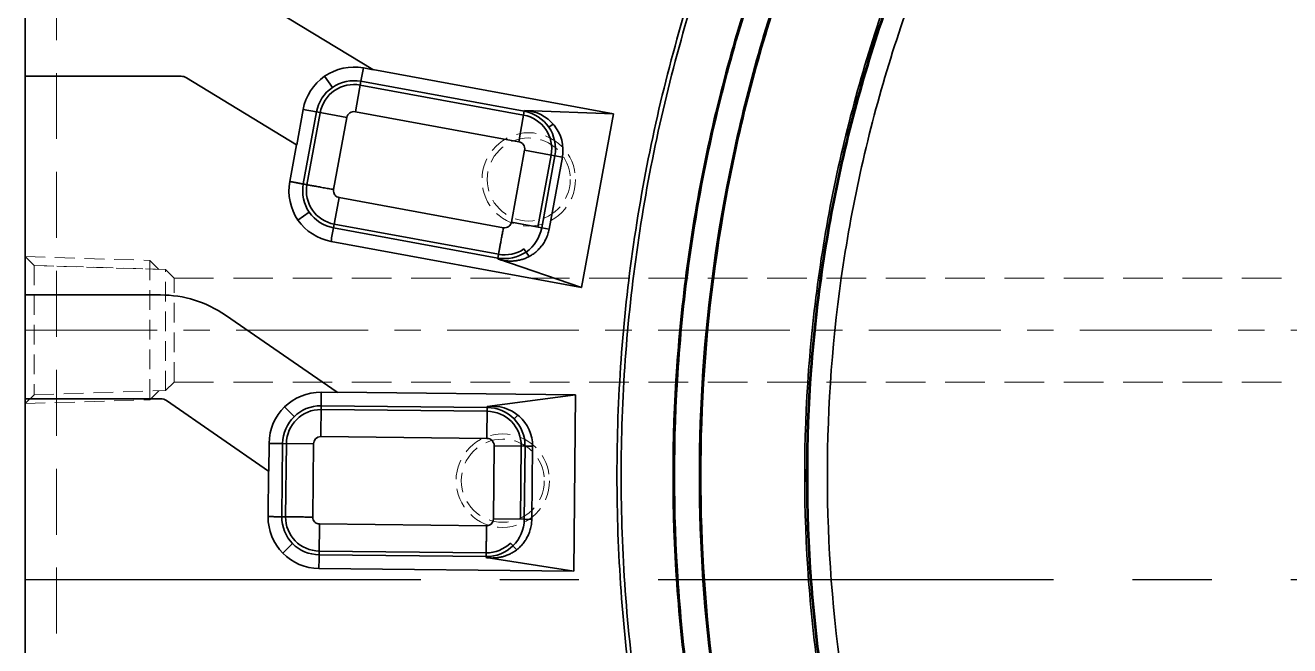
# Model space of a CAD drawing. Header units: millimetres. Extents: x -55 to 464, y 64 to 432.
# Drawn here: x -54.7 to 67.1, y 275.6 to 335.3 of the extents above; entities that cross this region are included whole.
import ezdxf

# ---------------------------------------------------------------- set-up
doc = ezdxf.new("R2010")
doc.units = ezdxf.units.MM
doc.linetypes.add('CENTER', pattern=[50.8, 31.75, -6.35, 6.35, -6.35])
doc.linetypes.add('HIDDEN', pattern=[9.525, 6.35, -3.175])
doc.layers.add('cool', color=153, linetype='HIDDEN', lineweight=9)
doc.layers.add('core', color=7, linetype='Continuous', lineweight=20)

# ---------------------------------------------------------------- blocks, each defined once
blk = doc.blocks.new('cool_jt_f12')
at = {"layer": 'cool', "ltscale": 0.3}
for p, q in [((0, 7.0785), (0.856, 6.2225)), ((0, 7.0785), (12, 6.7035)), ((0.856, 6.2225), (0.856, -6.2225)), ((13.5, 5.827375), (0.856, 6.2225)), ((0.856, 6.2225), (13.5, 5.827375)), ((12, 6.7035), (12.856, 5.8475)), ((12, 6.7035), (12, -6.7035)), ((14.327375, 5), (13.5, 5.827375)), ((13.5, -5.827375), (13.5, 5.827375)), ((14.327375, -5), (14.327375, 5)), ((0.856, -6.2225), (13.5, -5.827375)), ((12, -6.7035), (12.856, -5.8475)), ((13.5, -5.827375), (14.327375, -5)), ((0.856, -6.2225), (0, -7.0785)), ((0, -7.0785), (12, -6.7035))]:
    blk.add_line(p, q, dxfattribs=at)
blk = doc.blocks.new('H-SL-2-1')
at = {"layer": 'cool', "ltscale": 0.6}
for p, q in [((14.33, 5), (339.5, 5)), ((14.33, -5), (339.5, -5))]:
    blk.add_line(p, q, dxfattribs=at)
at = {"layer": 'cool', "color": 1, "linetype": 'CENTER', "ltscale": 0.4}
blk.add_line((0, 0), (344.5, 0), dxfattribs=at)
at = {"layer": 'cool', "ltscale": 0.6}
blk.add_blockref('cool_jt_f12', (0, 0), dxfattribs=at)

msp = doc.modelspace()

# ---------------------------------------------------------------- linework, layer by layer
at = {"color": 1, "linetype": 'CENTER', "ltscale": 1.2}
msp.add_line((-54.672, 282.005), (445.328, 282.005), dxfattribs=at)
at = {"layer": 'core', "color": 8, "linetype": 'HIDDEN', "lineweight": 18}
msp.add_line((-51.672, 172.005), (-51.672, 392.005), dxfattribs=at)
at = {"layer": 'core', "color": 7, "linetype": 'Continuous', "lineweight": 35}
for p, q in [((-54.672, 340.442), (-54.672, 330.442)), ((-33.959, 338.844), (-21.193, 331.091)), ((-39.669, 330.442), (-54.672, 330.442)), ((-54.672, 309.386), (-54.672, 330.442)), ((-28.542, 323.854), (-39.15, 330.297)), ((-25.089, 329.365), (-25.831, 330.441)), ((-22.102, 331.24), (-22.338, 329.955)), ((-22.102, 331.24), (-21.153, 331.066)), ((-21.153, 331.066), (-21.193, 331.091)), ((-21.193, 331.091), (1.998, 326.834)), ((-22.874, 327.033), (-22.338, 329.955)), ((-6.667, 326.71), (-22.404, 329.598)), ((-22.338, 329.955), (-6.601, 327.067)), ((-28.526, 323.844), (-27.903, 327.239)), ((-27.903, 327.239), (-26.618, 327.003)), ((-27.89, 320.07), (-26.618, 327.003)), ((-26.261, 326.937), (-27.534, 320.003)), ((-23.696, 326.466), (-26.618, 327.003)), ((-23.696, 326.466), (-24.968, 319.534)), ((-7.137, 324.145), (-22.874, 327.033)), ((-7.137, 324.145), (-6.601, 327.067)), ((-6.585, 327.152), (-6.601, 327.067)), ((1.998, 326.834), (-6.585, 327.152)), ((1.998, 326.834), (-1.071, 310.113)), ((-4.238, 325.538), (-3.812, 325.833)), ((-29.192, 320.309), (-28.542, 323.854)), ((-28.542, 323.854), (-28.526, 323.844)), ((-7.843, 316.392), (-6.571, 323.323)), ((-3.649, 322.787), (-6.571, 323.323)), ((-5.278, 315.92), (-4.006, 322.853)), ((-3.649, 322.787), (-4.921, 315.855)), ((-2.933, 322.656), (-4.206, 315.723)), ((-2.933, 322.656), (-3.649, 322.787)), ((-24.439, 318.769), (-24.976, 315.847)), ((-24.439, 318.769), (-8.609, 315.863)), ((-27.315, 317.35), (-28.404, 316.599)), ((-9.144, 312.941), (-24.976, 315.847)), ((-24.911, 316.204), (-9.079, 313.298)), ((-4.921, 315.855), (-7.843, 316.392)), ((-4.206, 315.723), (-4.921, 315.855)), ((-1.071, 310.113), (-25.216, 314.545)), ((-6.129, 313.087), (-6.631, 313.815)), ((-1.071, 310.113), (-9.161, 312.849)), ((-54.672, 309.386), (-54.672, 299.386)), ((-54.672, 309.386), (-41.638, 309.386)), ((-35.398, 307.445), (-24.626, 300.025)), ((-26.153, 300.024), (-26.167, 298.717)), ((-26.153, 300.024), (-24.602, 300.008)), ((-24.602, 300.008), (-24.626, 300.025)), ((-24.626, 300.025), (-1.655, 299.784)), ((-1.655, 299.784), (-10.167, 298.636)), ((-1.655, 299.784), (-1.833, 282.785)), ((-41.638, 299.386), (-54.672, 299.386)), ((-54.672, 253.568), (-54.672, 299.386)), ((-31.233, 292.433), (-41.071, 299.21)), ((-28.778, 297.668), (-29.692, 298.602)), ((-26.198, 295.747), (-26.167, 298.717)), ((-26.167, 298.717), (-10.168, 298.55)), ((-10.199, 295.579), (-10.168, 298.55)), ((-10.167, 298.636), (-10.168, 298.55)), ((-10.172, 298.187), (-26.171, 298.355)), ((-7.58, 297.446), (-7.21, 297.809)), ((-31.216, 292.422), (-31.188, 295.093)), ((-31.188, 295.093), (-29.882, 295.08)), ((-29.956, 288.031), (-29.882, 295.08)), ((-26.911, 295.049), (-29.882, 295.08)), ((-29.519, 295.076), (-29.593, 288.026)), ((-26.911, 295.049), (-26.985, 288)), ((-10.199, 295.579), (-26.198, 295.747)), ((-9.575, 287.819), (-9.501, 294.866)), ((-6.53, 294.835), (-9.501, 294.866)), ((-6.967, 287.791), (-6.893, 294.839)), ((-6.53, 294.835), (-6.604, 287.787)), ((-5.803, 294.828), (-6.53, 294.835)), ((-5.803, 294.828), (-5.877, 287.78)), ((-31.279, 288.045), (-31.233, 292.433)), ((-31.233, 292.433), (-31.216, 292.422)), ((-6.604, 287.787), (-9.575, 287.819)), ((-5.877, 287.78), (-6.604, 287.787)), ((-26.334, 287.336), (-26.365, 284.366)), ((-26.334, 287.336), (-10.24, 287.168)), ((-28.926, 285.449), (-29.871, 284.523)), ((-7.323, 284.855), (-7.942, 285.486)), ((-10.27, 284.197), (-26.365, 284.366)), ((-26.362, 284.729), (-10.266, 284.56)), ((-1.833, 282.785), (-10.271, 284.104)), ((-1.833, 282.785), (-26.38, 283.042))]:
    msp.add_line(p, q, dxfattribs=at)
at = {"layer": 'core', "color": 8, "linetype": 'HIDDEN', "lineweight": 18, "ltscale": 0.3}
for centre, radius in [((-6.171, 320.505), 4.5), ((-6.171, 320.505), 4), ((-8.671, 291.505), 4.5), ((-8.671, 291.505), 4)]:
    msp.add_circle(centre, radius, dxfattribs=at)
at = {"layer": 'core', "color": 7, "linetype": 'Continuous', "lineweight": 35}
for centre, radius, start, end in [((-39.669, 329.442), 1, 58.72842, 90), ((-23.002, 326.339), 4.983, 79.6, 169.6), ((-23.002, 326.339), 3.676, 79.6, 169.6), ((-23.002, 326.339), 3.314, 79.6, 169.6), ((-23.002, 326.339), 0.706, 79.6, 169.6), ((-7.265, 323.451), 3.314, 349.6, 79.6), ((-7.265, 323.451), 3.676, 349.6, 79.6), ((-7.265, 323.451), 0.706, 349.6, 79.6), ((-41.638, 298.386), 11, 55.43771, 90), ((-26.206, 295.041), 4.983, 89.4, 179.4), ((-41.638, 298.386), 1, 55.43771, 90), ((-26.206, 295.041), 3.676, 89.4, 179.4), ((-10.206, 294.874), 3.676, 359.4, 89.4), ((-26.206, 295.041), 3.314, 89.4, 179.4), ((-10.206, 294.874), 3.314, 359.4, 89.4), ((-26.206, 295.041), 0.706, 89.4, 179.4), ((-10.206, 294.874), 0.706, 359.4, 89.4)]:
    msp.add_arc(centre, radius, start, end, dxfattribs=at)
for centre, major_axis in [((-6.714, 323.35), (-3.781, 0.694)), ((-9.647, 294.868), (-3.844, 0.04))]:
    msp.add_ellipse(centre, major_axis=major_axis, ratio=0.9893532, start_param=3.1415927, end_param=4.858442, dxfattribs=at)
for points, knots in [([(28.907, 378.981), (26.267, 375.065), (19.928, 364.67), (11.728, 346.808), (5.395, 325.344), (2.196, 303.195), (2.196, 280.816), (5.395, 258.666), (11.728, 237.202), (19.928, 219.34), (26.267, 208.945), (28.907, 205.029)], [0, 0, 0, 0, 0.0767574, 0.1976839, 0.3186103, 0.4395368, 0.5604632, 0.6813897, 0.8023161, 0.9232426, 1, 1, 1, 1]), ([(29.115, 378.568), (26.53, 374.721), (20.254, 364.413), (12.107, 346.666), (5.791, 325.257), (2.6, 303.166), (2.6, 280.845), (5.791, 258.753), (12.107, 237.344), (20.254, 219.597), (26.53, 209.289), (29.115, 205.442)], [0, 0, 0, 0, 0.075715, 0.1969393, 0.3181636, 0.4393879, 0.5606121, 0.6818364, 0.8030607, 0.924285, 1, 1, 1, 1]), ([(31.727, 373.444), (29.397, 369.832), (23.694, 360.103), (16.28, 343.393), (10.52, 323.241), (7.612, 302.485), (7.612, 281.526), (10.52, 260.769), (16.28, 240.618), (23.694, 223.907), (29.397, 214.178), (31.727, 210.566)], [0, 0, 0, 0, 0.0749049, 0.1963606, 0.3178164, 0.4392721, 0.5607279, 0.6821836, 0.8036394, 0.9250951, 1, 1, 1, 1]), ([(31.799, 373.304), (29.487, 369.717), (23.805, 360.017), (16.408, 343.346), (10.653, 323.212), (7.748, 302.475), (7.748, 281.535), (10.653, 260.798), (16.408, 240.664), (23.805, 223.993), (29.487, 214.293), (31.799, 210.706)], [0, 0, 0, 0, 0.074517, 0.1960836, 0.3176501, 0.4392167, 0.5607833, 0.6823499, 0.8039164, 0.925483, 1, 1, 1, 1]), ([(33.075, 370.841), (30.887, 367.376), (25.477, 357.962), (18.424, 341.795), (12.928, 322.258), (10.153, 302.153), (10.153, 281.857), (12.928, 261.752), (18.424, 242.215), (25.477, 226.048), (30.887, 216.635), (33.075, 213.169)], [0, 0, 0, 0, 0.0739292, 0.1956637, 0.3173982, 0.4391327, 0.5608673, 0.6826018, 0.8043363, 0.9260708, 1, 1, 1, 1]), ([(33.148, 370.702), (30.978, 367.26), (25.588, 357.877), (18.553, 341.749), (13.061, 322.23), (10.29, 302.143), (10.29, 281.867), (13.061, 261.78), (18.553, 242.261), (25.588, 226.133), (30.978, 216.75), (33.148, 213.309)], [0, 0, 0, 0, 0.0735217, 0.1953726, 0.3172236, 0.4390745, 0.5609255, 0.6827764, 0.8046274, 0.9264783, 1, 1, 1, 1]), ([(44.801, 213.831), (42.543, 217.099), (36.811, 226.213), (29.256, 242.096), (23.303, 261.616), (20.294, 281.801), (20.294, 302.209), (23.303, 322.394), (29.256, 341.915), (36.811, 357.798), (42.543, 366.912), (44.801, 370.179)], [0, 0, 0, 0, 0.0716573, 0.194041, 0.3164246, 0.4388082, 0.5611918, 0.6835754, 0.805959, 0.9283427, 1, 1, 1, 1]), ([(44.846, 214.089), (42.63, 217.305), (36.946, 226.357), (29.428, 242.162), (23.483, 261.657), (20.477, 281.815), (20.477, 302.195), (23.483, 322.353), (29.428, 341.848), (36.946, 357.653), (42.63, 366.706), (44.846, 369.921)], [0, 0, 0, 0, 0.0706882, 0.1933487, 0.3160092, 0.4386697, 0.5613303, 0.6839908, 0.8066513, 0.9293118, 1, 1, 1, 1]), ([(44.927, 369.864), (42.714, 366.652), (37.034, 357.606), (29.521, 341.812), (23.58, 322.332), (20.577, 302.188), (20.577, 281.822), (23.58, 261.679), (29.521, 242.198), (37.034, 226.404), (42.714, 217.359), (44.927, 214.146)], [0, 0, 0, 0, 0.0706879, 0.1933485, 0.3160091, 0.4386697, 0.5613303, 0.6839909, 0.8066515, 0.9293121, 1, 1, 1, 1]), ([(46.49, 368.788), (42.599, 363.139), (39.134, 357.182), (33.194, 344.934), (30.709, 338.64), (26.691, 325.717), (25.154, 319.053), (23.104, 305.53), (22.6, 298.768), (22.6, 285.243), (23.104, 278.481), (25.154, 264.956), (26.691, 258.294), (30.708, 245.371), (33.194, 239.077), (39.134, 226.828), (42.599, 220.871), (46.49, 215.223)], [0, 0, 0, 0, 0.125, 0.125, 0.25, 0.25, 0.375, 0.375, 0.5, 0.5, 0.625, 0.625, 0.75, 0.75, 0.875, 0.875, 1, 1, 1, 1]), ([(-29.192, 320.309), (-29.427, 319.025), (-29.139, 317.663), (-27.67, 315.535), (-26.499, 314.781), (-25.216, 314.545)], [0, 0, 0, 0, 0.5, 0.5, 1, 1, 1, 1]), ([(-24.976, 315.847), (-25.924, 316.021), (-26.779, 316.573), (-27.851, 318.127), (-28.064, 319.123), (-27.89, 320.07)], [0, 0, 0, 0, 0.5000518, 0.5000518, 1, 1, 1, 1]), ([(-24.968, 319.534), (-25.13, 319.563), (-25.296, 319.593), (-25.632, 319.654), (-25.802, 319.685), (-26.053, 319.731), (-26.136, 319.746), (-26.299, 319.776), (-26.38, 319.791), (-26.537, 319.819), (-26.614, 319.834), (-26.763, 319.861), (-26.835, 319.874), (-26.974, 319.9), (-27.04, 319.912), (-27.167, 319.935), (-27.227, 319.946), (-27.34, 319.967), (-27.393, 319.977), (-27.491, 319.995), (-27.537, 320.003), (-27.661, 320.027), (-27.728, 320.039), (-27.832, 320.059), (-27.868, 320.065), (-27.89, 320.07)], [0, 0, 0, 0, 0.125, 0.125, 0.25, 0.25, 0.3125, 0.3125, 0.375, 0.375, 0.4375, 0.4375, 0.5, 0.5, 0.5625, 0.5625, 0.625, 0.625, 0.6875, 0.6875, 0.75, 0.75, 0.875, 0.875, 1, 1, 1, 1]), ([(-27.534, 320.003), (-27.69, 319.149), (-27.498, 318.254), (-26.534, 316.858), (-25.766, 316.361), (-24.911, 316.204)], [0, 0, 0, 0, 0.4997873, 0.4997873, 1, 1, 1, 1]), ([(-24.968, 319.534), (-24.977, 319.484), (-24.98, 319.433), (-24.974, 319.303), (-24.958, 319.222), (-24.904, 319.089), (-24.871, 319.033), (-24.777, 318.928), (-24.714, 318.88), (-24.582, 318.808), (-24.511, 318.782), (-24.439, 318.769)], [0, 0, 0, 0, 0.145495, 0.145495, 0.3789722, 0.3789722, 0.5626206, 0.5626206, 0.7875456, 0.7875456, 1, 1, 1, 1]), ([(-9.161, 312.849), (-9.048, 312.811), (-8.935, 312.778), (-8.707, 312.724), (-8.478, 312.681), (-8.245, 312.658), (-8.012, 312.646), (-7.894, 312.645), (-7.658, 312.654), (-7.539, 312.663), (-7.389, 312.683), (-7.359, 312.687), (-7.299, 312.696), (-7.269, 312.701), (-7.179, 312.717), (-7.119, 312.729), (-6.94, 312.77), (-6.821, 312.802), (-6.584, 312.881), (-6.466, 312.926), (-6.232, 313.031), (-6.116, 313.091), (-5.971, 313.176), (-5.942, 313.193), (-5.885, 313.229), (-5.799, 313.284), (-5.715, 313.344), (-5.549, 313.468), (-5.441, 313.558), (-5.284, 313.707), (-5.232, 313.758), (-5.156, 313.839), (-5.13, 313.866), (-5.08, 313.922), (-5.056, 313.951), (-4.933, 314.096), (-4.841, 314.22), (-4.713, 314.417), (-4.672, 314.485), (-4.592, 314.625), (-4.554, 314.697), (-4.446, 314.92), (-4.384, 315.074), (-4.279, 315.391), (-4.237, 315.554), (-4.206, 315.723)], [0, 0, 0, 0, 0.0625, 0.0625, 0.125, 0.1875, 0.1875, 0.25, 0.25, 0.3125, 0.3125, 0.328125, 0.328125, 0.34375, 0.34375, 0.375, 0.375, 0.4375, 0.4375, 0.5, 0.5, 0.5625, 0.5625, 0.578125, 0.578125, 0.59375, 0.625, 0.625, 0.6875, 0.6875, 0.71875, 0.71875, 0.734375, 0.734375, 0.75, 0.75, 0.8125, 0.8125, 0.84375, 0.84375, 0.875, 0.875, 0.9375, 0.9375, 1, 1, 1, 1]), ([(-4.921, 315.855), (-5.095, 314.908), (-5.647, 314.052), (-7.202, 312.98), (-8.197, 312.767), (-9.144, 312.941)], [0, 0, 0, 0, 0.5000518, 0.5000518, 1, 1, 1, 1]), ([(-8.609, 315.863), (-8.559, 315.854), (-8.508, 315.851), (-8.377, 315.857), (-8.296, 315.874), (-8.163, 315.927), (-8.107, 315.96), (-8.003, 316.054), (-7.954, 316.117), (-7.882, 316.249), (-7.856, 316.32), (-7.843, 316.392)], [0, 0, 0, 0, 0.1464859, 0.1464859, 0.3796923, 0.3796923, 0.5631276, 0.5631276, 0.7877916, 0.7877916, 1, 1, 1, 1]), ([(-31.279, 288.045), (-31.292, 286.74), (-30.776, 285.447), (-28.967, 283.6), (-27.685, 283.057), (-26.38, 283.042)], [0, 0, 0, 0, 0.5, 0.5, 1, 1, 1, 1]), ([(-26.365, 284.366), (-27.328, 284.376), (-28.265, 284.775), (-29.586, 286.124), (-29.965, 287.069), (-29.956, 288.031)], [0, 0, 0, 0, 0.5000518, 0.5000518, 1, 1, 1, 1]), ([(-26.985, 288), (-27.149, 288.002), (-27.318, 288.003), (-27.66, 288.006), (-27.832, 288.008), (-28.087, 288.01), (-28.172, 288.011), (-28.338, 288.013), (-28.419, 288.013), (-28.579, 288.015), (-28.658, 288.016), (-28.809, 288.017), (-28.883, 288.018), (-29.024, 288.02), (-29.091, 288.02), (-29.22, 288.022), (-29.281, 288.022), (-29.396, 288.024), (-29.45, 288.024), (-29.55, 288.026), (-29.596, 288.026), (-29.722, 288.028), (-29.791, 288.029), (-29.896, 288.03), (-29.933, 288.031), (-29.956, 288.031)], [0, 0, 0, 0, 0.125, 0.125, 0.25, 0.25, 0.3125, 0.3125, 0.375, 0.375, 0.4375, 0.4375, 0.5, 0.5, 0.5625, 0.5625, 0.625, 0.625, 0.6875, 0.6875, 0.75, 0.75, 0.875, 0.875, 1, 1, 1, 1]), ([(-29.593, 288.026), (-29.601, 287.158), (-29.26, 286.309), (-28.073, 285.097), (-27.231, 284.738), (-26.362, 284.729)], [0, 0, 0, 0, 0.4997873, 0.4997873, 1, 1, 1, 1]), ([(-26.985, 288), (-26.985, 287.95), (-26.98, 287.899), (-26.952, 287.772), (-26.921, 287.695), (-26.846, 287.573), (-26.804, 287.523), (-26.694, 287.436), (-26.623, 287.4), (-26.481, 287.351), (-26.407, 287.337), (-26.334, 287.336)], [0, 0, 0, 0, 0.145495, 0.145495, 0.3789722, 0.3789722, 0.5626206, 0.5626206, 0.7875456, 0.7875456, 1, 1, 1, 1]), ([(-10.271, 284.104), (-10.153, 284.085), (-10.036, 284.073), (-9.802, 284.058), (-9.569, 284.055), (-9.336, 284.072), (-9.103, 284.099), (-8.987, 284.118), (-8.756, 284.167), (-8.64, 284.197), (-8.496, 284.242), (-8.467, 284.251), (-8.41, 284.27), (-8.381, 284.28), (-8.295, 284.311), (-8.238, 284.333), (-8.068, 284.404), (-7.957, 284.456), (-7.737, 284.574), (-7.628, 284.639), (-7.415, 284.782), (-7.311, 284.861), (-7.183, 284.969), (-7.157, 284.991), (-7.107, 285.036), (-7.032, 285.105), (-6.959, 285.178), (-6.817, 285.329), (-6.726, 285.436), (-6.596, 285.609), (-6.554, 285.668), (-6.492, 285.761), (-6.472, 285.792), (-6.432, 285.856), (-6.413, 285.889), (-6.317, 286.053), (-6.247, 286.19), (-6.154, 286.406), (-6.125, 286.48), (-6.071, 286.632), (-6.046, 286.709), (-5.977, 286.947), (-5.942, 287.109), (-5.892, 287.439), (-5.879, 287.608), (-5.877, 287.78)], [0, 0, 0, 0, 0.0625, 0.0625, 0.125, 0.1875, 0.1875, 0.25, 0.25, 0.3125, 0.3125, 0.328125, 0.328125, 0.34375, 0.34375, 0.375, 0.375, 0.4375, 0.4375, 0.5, 0.5, 0.5625, 0.5625, 0.578125, 0.578125, 0.59375, 0.625, 0.625, 0.6875, 0.6875, 0.71875, 0.71875, 0.734375, 0.734375, 0.75, 0.75, 0.8125, 0.8125, 0.84375, 0.84375, 0.875, 0.875, 0.9375, 0.9375, 1, 1, 1, 1]), ([(-6.604, 287.787), (-6.614, 286.824), (-7.013, 285.888), (-8.362, 284.567), (-9.307, 284.188), (-10.27, 284.197)], [0, 0, 0, 0, 0.5000518, 0.5000518, 1, 1, 1, 1]), ([(-10.24, 287.168), (-10.189, 287.167), (-10.138, 287.173), (-10.01, 287.201), (-9.933, 287.232), (-9.811, 287.307), (-9.762, 287.349), (-9.675, 287.459), (-9.638, 287.53), (-9.589, 287.672), (-9.575, 287.746), (-9.575, 287.819)], [0, 0, 0, 0, 0.1464859, 0.1464859, 0.3796923, 0.3796923, 0.5631276, 0.5631276, 0.7877916, 0.7877916, 1, 1, 1, 1])]:
    msp.add_open_spline(points, degree=3, knots=knots, dxfattribs=at)
for points, degree in [([(-29.192, 320.309), (-27.89, 320.07)], 1), ([(-25.216, 314.545), (-25.136, 314.979), (-25.056, 315.413), (-24.976, 315.847)], 3), ([(-9.079, 313.298), (-8.224, 313.141), (-7.329, 313.333), (-6.631, 313.815)], 3), ([(-9.161, 312.849), (-9.155, 312.88), (-9.15, 312.91), (-9.144, 312.941)], 3), ([(-31.279, 288.045), (-29.956, 288.031)], 1), ([(-10.266, 284.56), (-9.397, 284.551), (-8.548, 284.893), (-7.942, 285.486)], 3), ([(-26.38, 283.042), (-26.375, 283.484), (-26.37, 283.925), (-26.365, 284.366)], 3), ([(-10.271, 284.104), (-10.27, 284.135), (-10.27, 284.166), (-10.27, 284.197)], 3)]:
    msp.add_open_spline(points, degree=degree, dxfattribs=at)
for points in [[(-8.609, 315.863), (-9.079, 313.298), (-9.144, 312.941)], [(-10.24, 287.168), (-10.266, 284.56), (-10.27, 284.197)]]:
    msp.add_rational_spline(points, [1, 0.754709446642, 1], degree=2, dxfattribs=at)

# ---------------------------------------------------------------- block references
msp.add_blockref('H-SL-2-1', (-54.672, 306.005))

doc.saveas('drawing.dxf')
